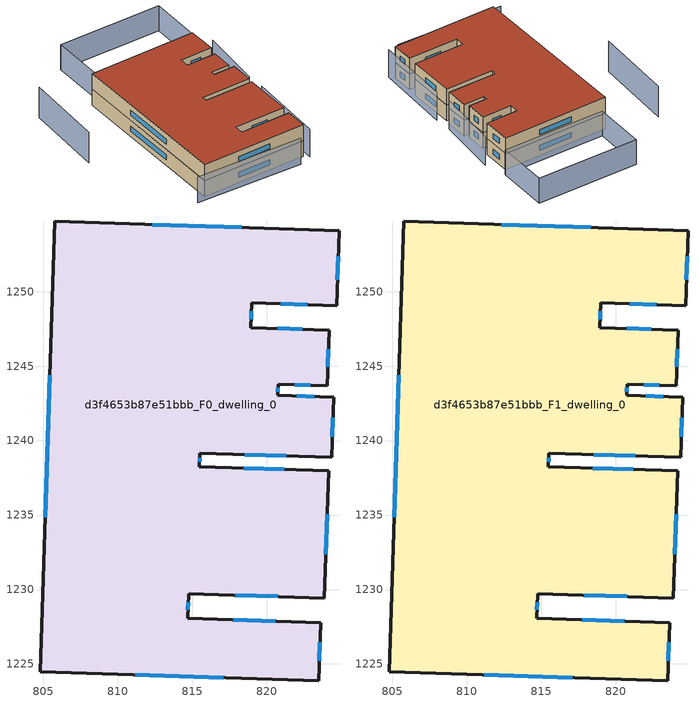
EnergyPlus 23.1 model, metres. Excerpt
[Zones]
d3f4653b87e51bbb_F0_dwelling_0
 floor ground (EU_floor_Construction): 824.87,1254.09 824.7,1249.06 819,1249.25 818.95,1247.59 824.2,1247.42 824.08,1243.68 820.78,1243.79 820.75,1243.04 824.5,1242.92 824.37,1238.87 815.52,1239.16 815.49,1238.25 824.17,1237.97 823.89,1229.43 814.76,1229.73 814.71,1228.07 823.63,1227.78 823.51,1223.88 804.79,1224.49 805.78,1254.72 z0
 wall outside (EU_wall_Construction): 824.37,1238.87 824.5,1242.92 820.75,1243.04 820.78,1243.79 824.08,1243.68 824.2,1247.42 818.95,1247.59 819,1249.25 824.7,1249.06 824.87,1254.09 805.78,1254.72 804.79,1224.49 823.51,1223.88 823.63,1227.78 814.71,1228.07 814.76,1229.73 823.89,1229.43 824.17,1237.97 815.49,1238.25 815.52,1239.16 824.37,1238.87 z0:3
 window (EU_Window_Construction): 824.42,1240.25 824.46,1241.53 / 818.55,1239.06 821.34,1238.96 / 815.5,1238.56 815.51,1238.85 / 821.2,1238.07 818.46,1238.16 / 823.98,1232.35 824.07,1235.05 / 817.89,1229.63 820.77,1229.53 / 814.73,1228.64 814.75,1229.16 / 820.58,1227.88 817.76,1227.97 / 823.55,1225.22 823.59,1226.45 / 811.2,1224.28 817.1,1224.09 / 805.44,1244.37 805.13,1234.84 / 818.33,1254.31 812.31,1254.5 / 824.76,1250.79 824.81,1252.37 / 820.96,1249.19 822.75,1249.13 / 818.97,1248.16 818.99,1248.68 / 822.4,1247.47 820.75,1247.53 / 824.12,1244.96 824.16,1246.14 / 821.91,1243.75 822.95,1243.72 / 820.76,1243.29 820.77,1243.53 / 823.22,1242.96 822.04,1243 z1.03:1.97
d3f4653b87e51bbb_F1_dwelling_0
 floor to d3f4653b87e51bbb_F0_dwelling_0 (EU_floor_Construction): 824.87,1254.09 824.7,1249.06 819,1249.25 818.95,1247.59 824.2,1247.42 824.08,1243.68 820.78,1243.79 820.75,1243.04 824.5,1242.92 824.37,1238.87 815.52,1239.16 815.49,1238.25 824.17,1237.97 823.89,1229.43 814.76,1229.73 814.71,1228.07 823.63,1227.78 823.5,1223.88 804.79,1224.49 805.78,1254.72 z3
 wall outside (EU_wall_Construction): 824.37,1238.87 824.5,1242.92 820.75,1243.04 820.78,1243.79 824.08,1243.68 824.2,1247.42 818.95,1247.59 819,1249.25 824.7,1249.06 824.87,1254.09 805.78,1254.72 804.79,1224.49 823.51,1223.88 823.63,1227.78 814.71,1228.07 814.76,1229.73 823.89,1229.43 824.17,1237.97 815.49,1238.25 815.52,1239.16 824.37,1238.87 z3:6
 window (EU_Window_Construction): 824.42,1240.25 824.46,1241.53 / 818.55,1239.06 821.34,1238.96 / 815.5,1238.56 815.51,1238.85 / 821.2,1238.07 818.46,1238.16 / 823.98,1232.35 824.07,1235.05 / 817.89,1229.63 820.77,1229.53 / 814.73,1228.64 814.75,1229.16 / 820.58,1227.88 817.76,1227.97 / 823.55,1225.22 823.59,1226.45 / 811.2,1224.28 817.1,1224.09 / 805.44,1244.37 805.13,1234.84 / 818.33,1254.31 812.31,1254.5 / 824.76,1250.79 824.81,1252.37 / 820.96,1249.19 822.75,1249.13 / 818.97,1248.16 818.99,1248.68 / 822.4,1247.47 820.75,1247.53 / 824.12,1244.96 824.16,1246.14 / 821.91,1243.75 822.95,1243.72 / 820.76,1243.29 820.77,1243.53 / 823.22,1242.96 822.04,1243 z4.03:4.97
 roof outside (EU_roof_Construction): 823.51,1223.88 823.63,1227.78 814.71,1228.07 814.76,1229.73 823.89,1229.43 824.17,1237.97 815.49,1238.25 815.52,1239.16 824.37,1238.87 824.5,1242.92 820.75,1243.04 820.78,1243.79 824.08,1243.68 824.2,1247.42 818.95,1247.59 819,1249.25 824.7,1249.06 824.87,1254.09 805.78,1254.72 804.79,1224.49 z6
shading: 802.82,1223.81 821.91,1222.42 z0:4.9; 824.24,1223.13 825.28,1236.87 z0:5.3; 825.25,1240 826.65,1251.21 z0:5.4; 797.2,1257.05 795.98,1242.7 z0:5.8; 807.75,1265.29 826.18,1264.46 / 826.18,1264.46 825.76,1255.12 / 825.76,1255.12 807.33,1255.95 / 807.33,1255.95 807.75,1265.29 z0:4.7
[Building]
EU S2 Campaign: North Axis=0; Terrain=City; Solar Distribution=FullExterior
[Site:Location]
Cape.Town.Intl.AP: Latitude=-33.965; Longitude=18.602; Time Zone=2; Elevation=46
[SizingPeriod:WeatherFileDays]
AnnualSizingPeriod: Begin Month=1; Begin Day of Month=1; End Month=12; End Day of Month=31; Day of Week for Start Day=Monday; Use Weather File Daylight Saving Period=No; Use Weather File Rain and Snow Indicators=No
[MATERIAL]
EU_InternalMass_Material: Roughness=MediumRough; Thickness=0.1; Conductivity=1; Density=1800; Specific Heat=900; Thermal Absorptance=0.9; Solar Absorptance=0.7; Visible Absorptance=0.7
[MATERIAL:NOMASS] Roughness=MediumRough; Thermal Absorptance=0.9; Solar Absorptance=0.7; Visible Absorptance=0.7
Name | Thermal Resistance
EU_wall_NoMass | 0.493876
EU_roof_NoMass | 0.449382
EU_floor_NoMass | 1.25
[WINDOWMATERIAL:SIMPLEGLAZINGSYSTEM]
EU_Window_SimpleGlazing: UFactor=4.4; Solar Heat Gain Coefficient=0.85; Visible Transmittance=0.85
[CONSTRUCTION]
EU_wall_Construction: EU_wall_NoMass
EU_roof_Construction: EU_roof_NoMass
EU_floor_Construction: EU_floor_NoMass
EU_Window_Construction: EU_Window_SimpleGlazing
EU_InternalMass_Construction: EU_InternalMass_Material
[ZONE] Type=1; Multiplier=1; Ceiling Height=autocalculate; Volume=1611.73; Floor Area=autocalculate; Part of Total Floor Area=Yes
d3f4653b87e51bbb_F0_dwelling_0; d3f4653b87e51bbb_F1_dwelling_0
[INTERNALMASS] Construction=EU_InternalMass_Construction; Surface Area=537.244
Name | Zone or ZoneList
d3f4653b87e51bbb_F0_dwelling_0_EU_InternalMass | d3f4653b87e51bbb_F0_dwelling_0
d3f4653b87e51bbb_F1_dwelling_0_EU_InternalMass | d3f4653b87e51bbb_F1_dwelling_0
[OTHEREQUIPMENT] Fuel Type=Electricity; Design Level Calculation Method=Watts/Area; Power per Zone Floor Area=1; Fraction Latent=0; Fraction Radiant=0; Fraction Lost=0; Carbon Dioxide Generation Rate=0; EndUse Subcategory=EU_Step8_InternalGains
Name | Zone or ZoneList or Space or SpaceList | Schedule
EU_Step8_InternalGain_d3f4653b87e51bbb_F0_dwelling_0_f000 | d3f4653b87e51bbb_F0_dwelling_0 | EU_Step8_GainSchedule_d3f4653b87e51bbb_F0_dwelling_0_f000
EU_Step8_InternalGain_d3f4653b87e51bbb_F1_dwelling_0_f000 | d3f4653b87e51bbb_F1_dwelling_0 | EU_Step8_GainSchedule_d3f4653b87e51bbb_F1_dwelling_0_f000
[ZONEVENTILATION:DESIGNFLOWRATE] Schedule=EU_AlwaysOn; Design Flow Rate Calculation Method=AirChanges/Hour; Air Changes per Hour=0.64; Ventilation Type=Natural; Fan Pressure Rise=0; Fan Total Efficiency=1; Constant Term Coefficient=1; Temperature Term Coefficient=0; Velocity Term Coefficient=0; Velocity Squared Term Coefficient=0; Minimum Indoor Temperature=-100; Maximum Indoor Temperature=100; Delta Temperature=-100; Minimum Outdoor Temperature=-100; Maximum Outdoor Temperature=100; Maximum Wind Speed=40
Name | Zone or ZoneList or Space or SpaceList
EU_ConstantAir_d3f4653b87e51bbb_F0_dwelling_0 | d3f4653b87e51bbb_F0_dwelling_0
EU_ConstantAir_d3f4653b87e51bbb_F1_dwelling_0 | d3f4653b87e51bbb_F1_dwelling_0
[HVACTEMPLATE:THERMOSTAT] Constant Heating Setpoint=20; Constant Cooling Setpoint=50
EU_HeatOnly_d3f4653b87e51bbb_F0_dwelling_0; EU_HeatOnly_d3f4653b87e51bbb_F1_dwelling_0
[HVACTEMPLATE:ZONE:IDEALLOADSAIRSYSTEM] System Availability Schedule=EU_AlwaysOn; Maximum Heating Supply Air Temperature=50; Minimum Cooling Supply Air Temperature=13; Maximum Heating Supply Air Humidity Ratio=0.0156; Minimum Cooling Supply Air Humidity Ratio=0.0077; Heating Limit=NoLimit; Cooling Limit=NoLimit; Heating Availability Schedule=EU_AlwaysOn; Cooling Availability Schedule=EU_CoolingOff; Dehumidification Control Type=ConstantSensibleHeatRatio; Cooling Sensible Heat Ratio=0.7; Dehumidification Setpoint=60; Humidification Control Type=None; Humidification Setpoint=30; Outdoor Air Method=None; Outdoor Air Flow Rate per Person=0.00944; Outdoor Air Flow Rate per Zone Floor Area=0; Outdoor Air Flow Rate per Zone=0; Demand Controlled Ventilation Type=None; Outdoor Air Economizer Type=NoEconomizer; Heat Recovery Type=None; Sensible Heat Recovery Effectiveness=0.7; Latent Heat Recovery Effectiveness=0.65
Name | Template Thermostat
d3f4653b87e51bbb_F0_dwelling_0 | EU_HeatOnly_d3f4653b87e51bbb_F0_dwelling_0
d3f4653b87e51bbb_F1_dwelling_0 | EU_HeatOnly_d3f4653b87e51bbb_F1_dwelling_0
[SIZING:ZONE] Zone Cooling Design Supply Air Temperature Input Method=SupplyAirTemperature; Zone Cooling Design Supply Air Temperature=13; Zone Heating Design Supply Air Temperature Input Method=SupplyAirTemperature; Zone Heating Design Supply Air Temperature=50; Zone Cooling Design Supply Air Humidity Ratio=0.008; Zone Heating Design Supply Air Humidity Ratio=0.008; Cooling Design Air Flow Method=DesignDay; Cooling Design Air Flow Rate=0; Cooling Minimum Air Flow per Zone Floor Area=0.000762; Cooling Minimum Air Flow=0; Cooling Minimum Air Flow Fraction=0.2; Heating Design Air Flow Method=DesignDay; Heating Design Air Flow Rate=0; Heating Maximum Air Flow per Zone Floor Area=0.002032; Heating Maximum Air Flow=0.141576; Heating Maximum Air Flow Fraction=0.3; Account for Dedicated Outdoor Air System=No; Dedicated Outdoor Air System Control Strategy=NeutralSupplyAir; Dedicated Outdoor Air Low Setpoint Temperature for Design=autosize; Dedicated Outdoor Air High Setpoint Temperature for Design=autosize; Zone Load Sizing Method=Sensible Load Only No Latent Load; Zone Latent Cooling Design Supply Air Humidity Ratio Input Method=HumidityRatioDifference; Zone Cooling Design Supply Air Humidity Ratio Difference=0.005; Zone Latent Heating Design Supply Air Humidity Ratio Input Method=HumidityRatioDifference; Zone Humidification Design Supply Air Humidity Ratio Difference=0.005
d3f4653b87e51bbb_F0_dwelling_0; d3f4653b87e51bbb_F1_dwelling_0
[SCHEDULE:CONSTANT]
Name | Hourly Value
EU_AlwaysOn | 1
EU_CoolingOff | 0
[SCHEDULE:FILE] Column Number=1; Rows to Skip at Top=0; Number of Hours of Data=8760; Column Separator=Comma; Interpolate to Timestep=No; Minutes per Item=60; Adjust Schedule for Daylight Savings=Yes
Name | File
EU_Step8_GainSchedule_d3f4653b87e51bbb_F0_dwelling_0_f000 | ../../schedules/d3f4653b87e51bbb/d3f4653b87e51bbb_F0_dwelling_0_f000_gain.csv
EU_Step8_GainSchedule_d3f4653b87e51bbb_F1_dwelling_0_f000 | ../../schedules/d3f4653b87e51bbb/d3f4653b87e51bbb_F1_dwelling_0_f000_gain.csv
